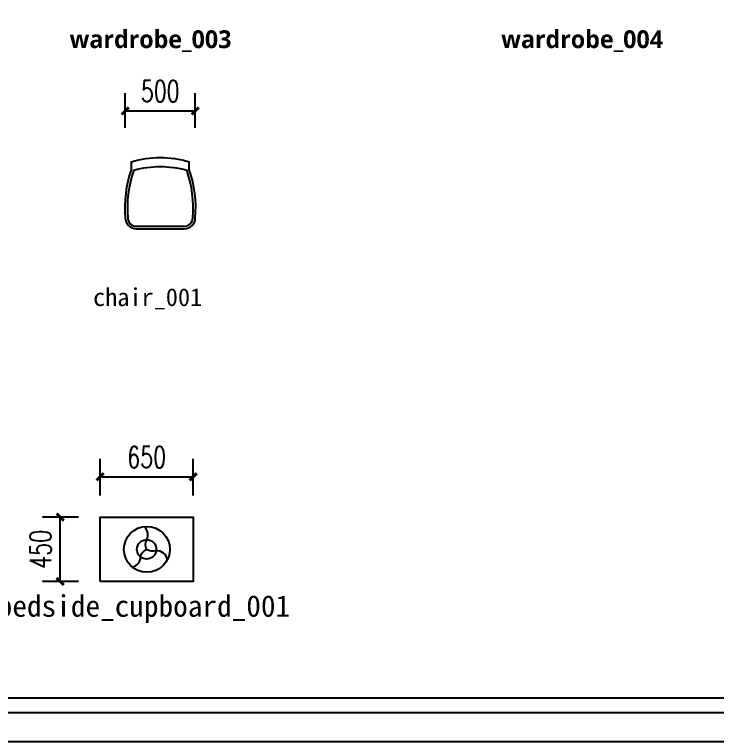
# Model space of a CAD drawing. Extents: x 23971 to 232415, y -48119 to 67869.
# Drawn here: x 188313 to 193217, y 43238 to 48314 of the extents above; entities that cross this region are included whole.
import ezdxf

# ---------------------------------------------------------------- set-up
doc = ezdxf.new("R2010")
doc.units = 0
doc.header["$LTSCALE"] = 1000
doc.header["$MEASUREMENT"] = 0
doc.linetypes.add('CONTINOUS', pattern=[0])
doc.layers.add('PM-家具', color=146, linetype='Continuous')
doc.layers.add('PUB_DIM', color=3, linetype='Continuous')
doc.styles.add('_TCH_DIM_T3', font='SIMPLEX', dxfattribs={"width": 0.705882, "bigfont": 'GBCBIG'})
doc.styles.get("Standard").update_dxf_attribs({"font": 'gbenor.shx', "bigfont": 'gbcbig.shx'})
doc.dimstyles.new('_TCH_ARCH&&50', dxfattribs={"dimtxt": 148.75, "dimasz": 50, "dimexe": 125, "dimexo": 150, "dimgap": 63.125, "dimtad": 1, "dimdec": 0, "dimzin": 0, "dimdsep": 46, "dimtxsty": '_TCH_DIM_T3', "dimblk": 'ARCHTICK', "dimcen": 0.09, "dimclrt": 7, "dimazin": 2, "dimtfac": 1, "dimtdec": 0, "dimtix": 1, "dimtmove": 2, "dimatfit": 3, "dimfxl": 100, "dimtolj": 1, "dimtzin": 0, "dimarcsym": 0})

# ---------------------------------------------------------------- blocks, each defined once
blk = doc.blocks.new('kuangkuang')
blk.add_line((-153197.1, -26611.2), (-143438.6, -26611.2))
at = {"color": 251}
blk.add_line((-153266.9, -26681), (-143368.8, -26681), dxfattribs=at)
blk.add_lwpolyline([(-153426.5, -26820.6), (-143229.1, -26820.6), (-143229.1, -19610.4), (-153426.5, -19610.4)], close=True)
blk = doc.blocks.new('A$C041558BB')
for points in [[(-166.3, 493), (167.2, 493, -0.414214), (243.4, 416.8, -0.105927), (202.1, 83.7), (202.1, 30.2, -0.149889), (-201.3, 30.2), (-201.3, 83.7, -0.105927), (-242.5, 416.8, -0.414214), (-166.3, 493), (-166.3, 493)], [(28.5, 475.2), (167.2, 475.2, -0.417742), (225.6, 416.1, -0.107102), (184.4, 86.5), (184.4, 87.9, -0.138689), (-183.5, 87.9), (-183.5, 86.5, -0.107102), (-224.7, 416.1, -0.417742), (-166.3, 475.2)]]:
    blk.add_lwpolyline(points, format="xyb", close=True)
blk = doc.blocks.new('_ArchTick')
at = {"color": 0, "linetype": 'ByBlock', "const_width": 0.4}
blk.add_lwpolyline([(-0.5, -0.5), (0.5, 0.5)], dxfattribs=at)
blk = doc.blocks.new('*D321')
at = {"layer": 'Defpoints', "color": 0, "transparency": 16777216}
for p in [(189573.8, 47641), (189085.3, 47372.5), (189573.8, 47372.5)]:
    blk.add_point(p, dxfattribs=at)
at = {"layer": 'PUB_DIM', "color": 0, "lineweight": -2, "transparency": 16777216}
for p, q in [((189085.3, 47522.5), (189085.3, 47766)), ((189573.8, 47522.5), (189573.8, 47766)), ((189085.3, 47641), (189573.8, 47641))]:
    blk.add_line(p, q, dxfattribs=at)
at = {"layer": 'PUB_DIM', "color": 0, "lineweight": -2, "transparency": 16777216, "xscale": 50, "yscale": 50, "zscale": 50, "rotation": 180}
blk.add_blockref('_ArchTick', (189085.3, 47641), dxfattribs=at)
at = {"layer": 'PUB_DIM', "color": 0, "lineweight": -2, "transparency": 16777216, "xscale": 50, "yscale": 50, "zscale": 50}
blk.add_blockref('_ArchTick', (189573.8, 47641), dxfattribs=at)
at = {"layer": 'PUB_DIM', "color": 7, "transparency": 16777216, "insert": (189329.5, 47778.5), "char_height": 148.75, "attachment_point": 5, "style": '_TCH_DIM_T3'}
blk.add_mtext('\\A1;500', dxfattribs=at)
blk = doc.blocks.new('*D324')
at = {"layer": 'Defpoints', "color": 0, "transparency": 16777216}
for p in [(188631.9, 44804.7), (188909.7, 44804.7), (188909.7, 44354.7)]:
    blk.add_point(p, dxfattribs=at)
at = {"layer": 'PUB_DIM', "color": 0, "lineweight": -2, "transparency": 16777216}
for p, q in [((188759.7, 44804.7), (188506.9, 44804.7)), ((188631.9, 44354.7), (188631.9, 44804.7)), ((188759.7, 44354.7), (188506.9, 44354.7))]:
    blk.add_line(p, q, dxfattribs=at)
at = {"layer": 'PUB_DIM', "color": 0, "lineweight": -2, "transparency": 16777216, "xscale": 50, "yscale": 50, "zscale": 50}
for p, rotation in [((188631.9, 44804.7), 90), ((188631.9, 44354.7), 270)]:
    blk.add_blockref('_ArchTick', p, dxfattribs=dict(at, rotation=rotation))
at = {"layer": 'PUB_DIM', "color": 7, "transparency": 16777216, "insert": (188494.4, 44579.7), "char_height": 148.75, "attachment_point": 5, "rotation": 90, "style": '_TCH_DIM_T3'}
blk.add_mtext('\\A1;450', dxfattribs=at)
blk = doc.blocks.new('*D325')
at = {"layer": 'Defpoints', "color": 0, "transparency": 16777216}
for p in [(189559.7, 45086.5), (188909.7, 44804.7), (189559.7, 44804.7)]:
    blk.add_point(p, dxfattribs=at)
at = {"layer": 'PUB_DIM', "color": 0, "lineweight": -2, "transparency": 16777216}
for p, q in [((188909.7, 44954.7), (188909.7, 45211.5)), ((189559.7, 44954.7), (189559.7, 45211.5)), ((188909.7, 45086.5), (189559.7, 45086.5))]:
    blk.add_line(p, q, dxfattribs=at)
at = {"layer": 'PUB_DIM', "color": 0, "lineweight": -2, "transparency": 16777216, "xscale": 50, "yscale": 50, "zscale": 50, "rotation": 180}
blk.add_blockref('_ArchTick', (188909.7, 45086.5), dxfattribs=at)
at = {"layer": 'PUB_DIM', "color": 0, "lineweight": -2, "transparency": 16777216, "xscale": 50, "yscale": 50, "zscale": 50}
blk.add_blockref('_ArchTick', (189559.7, 45086.5), dxfattribs=at)
at = {"layer": 'PUB_DIM', "color": 7, "transparency": 16777216, "insert": (189234.7, 45224), "char_height": 148.75, "attachment_point": 5, "style": '_TCH_DIM_T3'}
blk.add_mtext('\\A1;650', dxfattribs=at)
blk = doc.blocks.new('chuangtougui01')
at = {"layer": 'PM-家具'}
blk.add_lwpolyline([(188909.7, 44354.7), (188909.7, 44804.7), (189559.7, 44804.7), (189559.7, 44354.7)], close=True, dxfattribs=at)
at = {"layer": 'PM-家具', "color": 251}
for points in [[(189234.7, 44579.7, -0.228099), (189236.3, 44647.2, 0.317646), (189218.9, 44738.8)], [(189131.9, 44458.5, 0.398826), (189191.7, 44525, -0.069197), (189192.5, 44531.8, -0.240714), (189234.7, 44579.7, 0.240714)], [(189377.6, 44504.7, 0.414712), (189301.5, 44570, -0.258086), (189234.7, 44579.7)]]:
    blk.add_lwpolyline(points, format="xyb", dxfattribs=at)
at = {"layer": 'PM-家具'}
blk.add_circle((189236.3, 44579.7), 160, dxfattribs=at)
at = {"layer": 'PM-家具', "color": 251}
blk.add_circle((189234.7, 44579.7), 67.5, dxfattribs=at)

msp = doc.modelspace()

# ---------------------------------------------------------------- block references
at = {"color": 146, "xscale": 1.456258410876044, "yscale": 1.456258410876044, "zscale": 1.456258410876044}
msp.add_blockref('kuangkuang', (406823.1, 82296), dxfattribs=at)
msp.add_blockref('chuangtougui01', (0, 0))
at = {"layer": 'PM-家具', "linetype": 'CONTINOUS', "ltscale": 10, "xscale": -1.005255241803825, "yscale": 1.005255241657142, "zscale": 1.005255241683465, "rotation": 180}
msp.add_blockref('A$C041558BB', (189329.1, 47313.3), dxfattribs=at)

# ---------------------------------------------------------------- texts
at = {"char_height": 124.416, "width": 966.654, "attachment_point": 1}
for s, insert in [('{\\fMicrosoft YaHei|b1|i0|c134|p34;wardrobe_003}', (188696.8, 48203.8)), ('{\\fMicrosoft YaHei|b1|i0|c134|p34;wardrobe_004}', (191707.9, 48203.8))]:
    msp.add_mtext(s, dxfattribs=dict(at, insert=insert))
at = {"attachment_point": 1}
for s, insert, char_height in [('{\\f@FangSong|b0|i0|c134|p49;chair_001}', (188860.6, 46402.7), 124.416), ('{\\f@FangSong|b0|i0|c134|p49;bedside_cupboard_001}', (188195.3, 44259.1), 150)]:
    msp.add_mtext_dynamic_manual_height_columns(s, width=1434.402, gutter_width=1750, heights=[0], dxfattribs=dict(at, insert=insert, char_height=char_height))

# ---------------------------------------------------------------- dimensions: what is measured, and where the dimension line sits
at = {"layer": 'PUB_DIM'}
dim = msp.add_aligned_dim(p1=(189085.3, 47372.5), p2=(189573.8, 47372.5), distance=268.4, text='500', dimstyle='_TCH_ARCH&&50', dxfattribs=at)
dim.commit()
dim.dimension.update_dxf_attribs({"geometry": '*D321', "text_midpoint": (189329.5, 47778.5)})
for p1, p2, distance, picture, middle in [((188909.7, 44804.7), (189559.7, 44804.7), 281.8, '*D325', (189234.7, 45224)), ((188909.7, 44354.7), (188909.7, 44804.7), 277.8, '*D324', (188494.4, 44579.7))]:
    dim = msp.add_aligned_dim(p1=p1, p2=p2, distance=distance, dimstyle='_TCH_ARCH&&50', dxfattribs=at)
    dim.commit()
    dim.dimension.update_dxf_attribs({"geometry": picture, "text_midpoint": middle})

doc.saveas('drawing.dxf')
